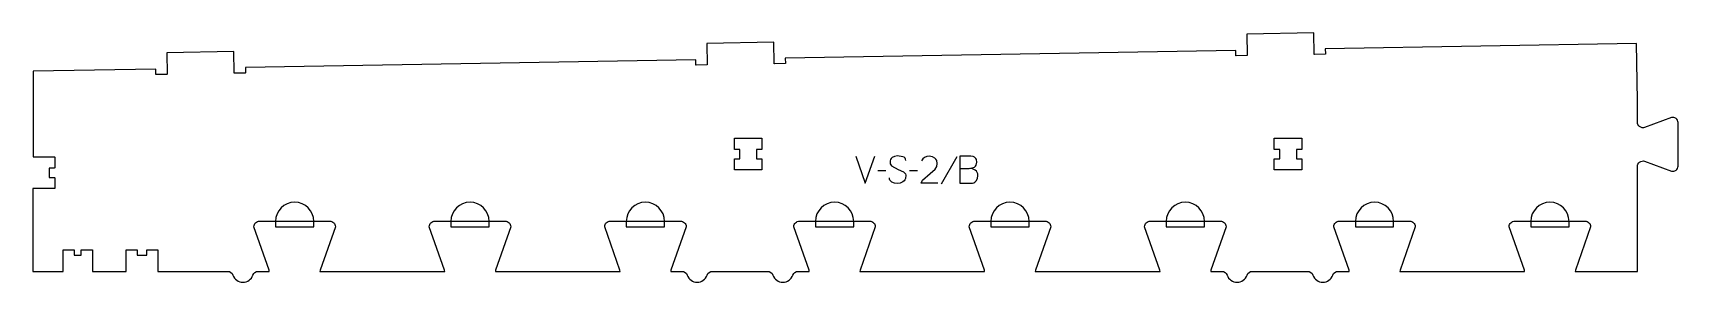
# Model space of a CAD drawing. Header units: millimetres. Extents: x -913 to 915, y -140 to 137.
import ezdxf

# ---------------------------------------------------------------- set-up
doc = ezdxf.new("R2010")
doc.units = ezdxf.units.MM
for name, color, linetype, true_color in [('1_ANYTOOL_1MMDEEP_LABELS_S', 2, 'Continuous', 0xffff00), ('3_ANYTOOL_CUTTHROUGH_INSID', 4, 'Continuous', 0x00ffff), ('4_ANYTOOL_CUTTHROUGH_OUTSI', 5, 'Continuous', 0x0000ff), ('5_ANYTOOL_HALF_MILL_9MM_IN', 3, 'Continuous', 0x00ff00)]:
    doc.layers.add(name, color=color, linetype=linetype, true_color=true_color)

msp = doc.modelspace()

# ---------------------------------------------------------------- linework, layer by layer
at = {"layer": '1_ANYTOOL_1MMDEEP_LABELS_S'}
for p, q in [((34.4, -16.1), (25.6, -16.2)), ((69.5, -16.1), (60.7, -16.2)), ((113.3, -0.5), (96.1, -31.2))]:
    msp.add_line(p, q, dxfattribs=at)
for points in [[(1.3, 0), (11.7, -30), (22.2, 0)], [(56.7, -4.6), (56.5, -3.2), (55.8, -2.1), (54.8, -1.2), (53.4, -0.6), (47.3, 0.3), (44.3, -0.1), (41.7, -1.5), (40.6, -2.5), (39.8, -3.7), (39.3, -5.1), (39.2, -6.7), (39.3, -8.3), (39.9, -9.7), (40.8, -10.8), (48.2, -14.6), (54.2, -17.5), (55.4, -18.5), (56.2, -19.7), (56.6, -21.2), (56.3, -24.7), (55.7, -26.2), (54.7, -27.5), (53.4, -28.5), (50.5, -29.9), (47.2, -30.3), (44.1, -30), (41.2, -28.8), (40, -27.9), (39.1, -26.8), (38.6, -25.6), (38.4, -24.1)], [(92.1, -30), (73.8, -29.9), (75.3, -26.5), (83.8, -19.1), (89.2, -14.4), (91, -11.6), (91.6, -8.2), (91, -4.7), (90.2, -3.3), (89.1, -2.1), (86.2, -0.5), (82.7, 0), (79.9, -0.3), (77.6, -1.3), (75.7, -2.9), (74.2, -5.1)], [(116.7, -13.7), (127.2, -13.5), (132.9, -12), (134, -11.1), (134.8, -9.9), (135.5, -6.5), (135.1, -3.6), (134.5, -2.5), (133.8, -1.6), (132.9, -0.9), (131.7, -0.4), (128.8, 0), (116.7, 0)], [(116.7, 0), (116.7, -30), (126.4, -30), (128.9, -30.1), (130.7, -30), (132.2, -29.5), (133.5, -28.7), (134.7, -27.5), (136.2, -24.6), (136.8, -21.5), (136.6, -19.6), (136, -18), (135.1, -16.7), (133.8, -15.6), (130.7, -14.2), (127.2, -13.5)]]:
    msp.add_lwpolyline(points, dxfattribs=at)
at = {"layer": '3_ANYTOOL_CUTTHROUGH_INSID'}
for points in [[(-109.3, -2.8), (-103.3, -2.8), (-103.3, -15.3), (-133.8, -15.3), (-133.8, -2.8), (-127.8, -2.8), (-127.8, 7.7), (-133.8, 7.7), (-133.8, 20.2), (-103.3, 20.2), (-103.3, 7.7), (-109.3, 7.7)], [(490.7, -2.8), (496.7, -2.8), (496.7, -15.3), (466.2, -15.3), (466.2, -2.8), (472.2, -2.8), (472.2, 7.7), (466.2, 7.7), (466.2, 20.2), (496.7, 20.2), (496.7, 7.7), (490.7, 7.7)]]:
    msp.add_lwpolyline(points, close=True, dxfattribs=at)
at = {"layer": '4_ANYTOOL_CUTTHROUGH_OUTSI'}
msp.add_lwpolyline([(-696.9, -128.2, -0.317837), (-691, -132.4, 0.707107), (-668.8, -132.4, -0.317837), (-663, -128.2), (-650.6, -128.2), (-650.8, -126.8), (-667.7, -78.6), (-667.7, -78.5, -0.414214), (-661.5, -72.2), (-583.5, -72.2, -0.414214), (-577.2, -78.5), (-577.2, -78.6), (-594.1, -126.9), (-594.3, -128.2), (-455.7, -128.2), (-455.9, -126.8), (-472.8, -78.6), (-472.8, -78.5, -0.414214), (-466.6, -72.2), (-388.6, -72.2, -0.414214), (-382.3, -78.5), (-382.3, -78.6), (-399.2, -126.9), (-399.4, -128.2), (-260.8, -128.2), (-261, -126.8), (-277.9, -78.6), (-277.9, -78.5, -0.414214), (-271.7, -72.2), (-193.7, -72.2, -0.414214), (-187.4, -78.5), (-187.4, -78.6), (-204.3, -126.9), (-204.5, -128.2), (-192.1, -128.2, -0.317837), (-186.3, -132.4, 0.707107), (-164.1, -132.4, -0.317837), (-158.2, -128.2), (-96.9, -128.2, -0.317837), (-91, -132.4, 0.707107), (-68.8, -132.4, -0.317837), (-63, -128.2), (-50.6, -128.2), (-50.8, -126.8), (-67.7, -78.6), (-67.7, -78.5, -0.414214), (-61.5, -72.2), (16.5, -72.2, -0.414214), (22.8, -78.5), (22.8, -78.6), (5.9, -126.9), (5.7, -128.2), (144.3, -128.2), (144.1, -126.8), (127.2, -78.6), (127.2, -78.5, -0.414214), (133.4, -72.2), (211.4, -72.2, -0.414214), (217.7, -78.5), (217.7, -78.6), (200.8, -126.9), (200.6, -128.2), (339.2, -128.2), (339, -126.8), (322.1, -78.6), (322.1, -78.5, -0.414214), (328.3, -72.2), (406.3, -72.2, -0.414214), (412.6, -78.5), (412.6, -78.6), (395.7, -126.9), (395.5, -128.2), (407.9, -128.2, -0.317837), (413.7, -132.4, 0.707107), (435.9, -132.4, -0.317837), (441.8, -128.2), (503.1, -128.2, -0.317837), (509, -132.4, 0.707107), (531.2, -132.4, -0.317837), (537, -128.2), (549.4, -128.2), (549.2, -126.8), (532.3, -78.6), (532.3, -78.5, -0.414214), (538.5, -72.2), (616.5, -72.2, -0.414214), (622.8, -78.5), (622.8, -78.6), (605.9, -126.9), (605.7, -128.2), (744.3, -128.2), (744.1, -126.8), (727.2, -78.6), (727.2, -78.5, -0.414214), (733.4, -72.2), (811.4, -72.2, -0.414214), (817.7, -78.5), (817.7, -78.6), (800.8, -126.9), (800.6, -128.2), (869.6, -128.2), (869.6, -36.3), (869.6, -11.5, -0.502397), (877.7, -5.5, -0.015604), (877.7, -5.5), (907.5, -16.5, 0.501976), (914.9, -11), (914.9, 37.5, 0.501971), (907.5, 43), (877.7, 32, -0.015608), (877.7, 32, -0.502397), (869.6, 38), (869.6, 62.2), (868.5, 125.7), (522.8, 119.7), (522.9, 113.9, -0.414214), (522.7, 113.7), (510.7, 113.5, -0.414214), (510.4, 113.7), (510, 137.4), (435.5, 136.1), (435.9, 112.4, -0.414214), (435.7, 112.1), (423.7, 111.9, -0.414214), (423.4, 112.2), (423.3, 117.9), (-77.2, 109.2), (-77.1, 103.4, -0.414214), (-77.3, 103.2), (-89.3, 103, -0.414214), (-89.6, 103.2), (-90, 127), (-164.5, 125.7), (-164.1, 101.9, -0.414214), (-164.3, 101.7), (-176.3, 101.5, -0.414214), (-176.6, 101.7), (-176.7, 107.5), (-677.2, 98.7), (-677.1, 93, -0.414214), (-677.3, 92.7), (-689.3, 92.5, -0.414214), (-689.6, 92.8), (-690, 116.5), (-764.5, 115.2), (-764.1, 91.5, -0.414214), (-764.3, 91.2), (-776.3, 91, -0.414214), (-776.6, 91.2), (-776.7, 97), (-913, 94.6), (-913.1, -0.6), (-889.4, -0.6, -0.414214), (-889.1, -0.9), (-889.1, -12.9, -0.414214), (-889.4, -13.1), (-895.1, -13.1), (-895.1, -23.6), (-889.4, -23.6, -0.414214), (-889.1, -23.9), (-889.1, -35.9, -0.414214), (-889.4, -36.1), (-913.2, -36.1), (-913.3, -128.2), (-879.8, -128.2), (-879.8, -104.5, -0.414214), (-879.6, -104.2), (-867.6, -104.2, -0.414214), (-867.3, -104.5), (-867.3, -110.2), (-859.7, -110.2), (-859.7, -104.5, -0.414214), (-859.5, -104.2), (-847.5, -104.2, -0.414214), (-847.2, -104.5), (-847.2, -128.2), (-809.8, -128.2), (-809.8, -104.5, -0.414214), (-809.6, -104.2), (-797.6, -104.2, -0.414214), (-797.3, -104.5), (-797.3, -110.2), (-786.8, -110.2), (-786.8, -104.5, -0.414214), (-786.6, -104.2), (-774.6, -104.2, -0.414214), (-774.3, -104.5), (-774.3, -128.2)], format="xyb", close=True, dxfattribs=at)
at = {"layer": '5_ANYTOOL_HALF_MILL_9MM_IN'}
for points in [[(-601.2, -72.5, 1), (-643.7, -72.5), (-643.7, -78.7), (-601.2, -78.7)], [(-406.3, -72.5, 1), (-448.8, -72.5), (-448.8, -78.7), (-406.3, -78.7)], [(-211.4, -72.5, 1), (-253.9, -72.5), (-253.9, -78.7), (-211.4, -78.7)], [(-1.2, -72.5, 1), (-43.7, -72.5), (-43.7, -78.7), (-1.2, -78.7)], [(193.7, -72.5, 1), (151.2, -72.5), (151.2, -78.7), (193.7, -78.7)], [(388.6, -72.5, 1), (346.1, -72.5), (346.1, -78.7), (388.6, -78.7)], [(598.8, -72.5, 1), (556.3, -72.5), (556.3, -78.7), (598.8, -78.7)], [(793.7, -72.5, 1), (751.2, -72.5), (751.2, -78.7), (793.7, -78.7)]]:
    msp.add_lwpolyline(points, format="xyb", close=True, dxfattribs=at)

doc.saveas('drawing.dxf')
